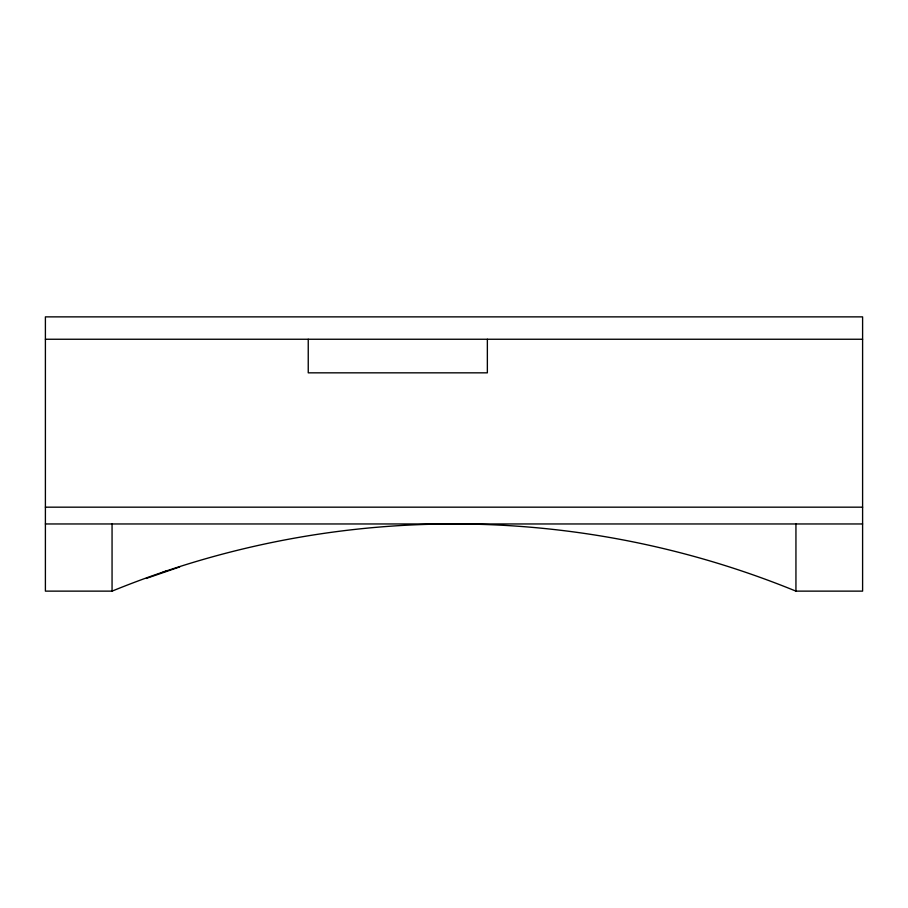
<?xml version="1.0" encoding="UTF-8"?>
<svg xmlns="http://www.w3.org/2000/svg" width="908" height="908" viewBox="0 0 908 908"><rect width="100%" height="100%" fill="white"/><g stroke="black" fill="none" stroke-linecap="round" stroke-linejoin="round"><path stroke-width="1.36" d="M146.131 578.475L179.705 566.933M162.634 572.346L166.993 570.746M45.4 339.251L862.6 339.251M45.4 507.175L862.6 507.175M45.4 523.961L862.6 523.961M112.059 591.131L45.4 591.131L45.4 316.869L862.6 316.869L862.6 591.131L795.941 591.131A903.971 903.971 0 0 0 112.059 591.131L112.059 523.961M795.941 523.961L795.941 591.131M487.358 339.251L487.358 372.836L308.243 372.836L308.243 339.251"/></g></svg>
